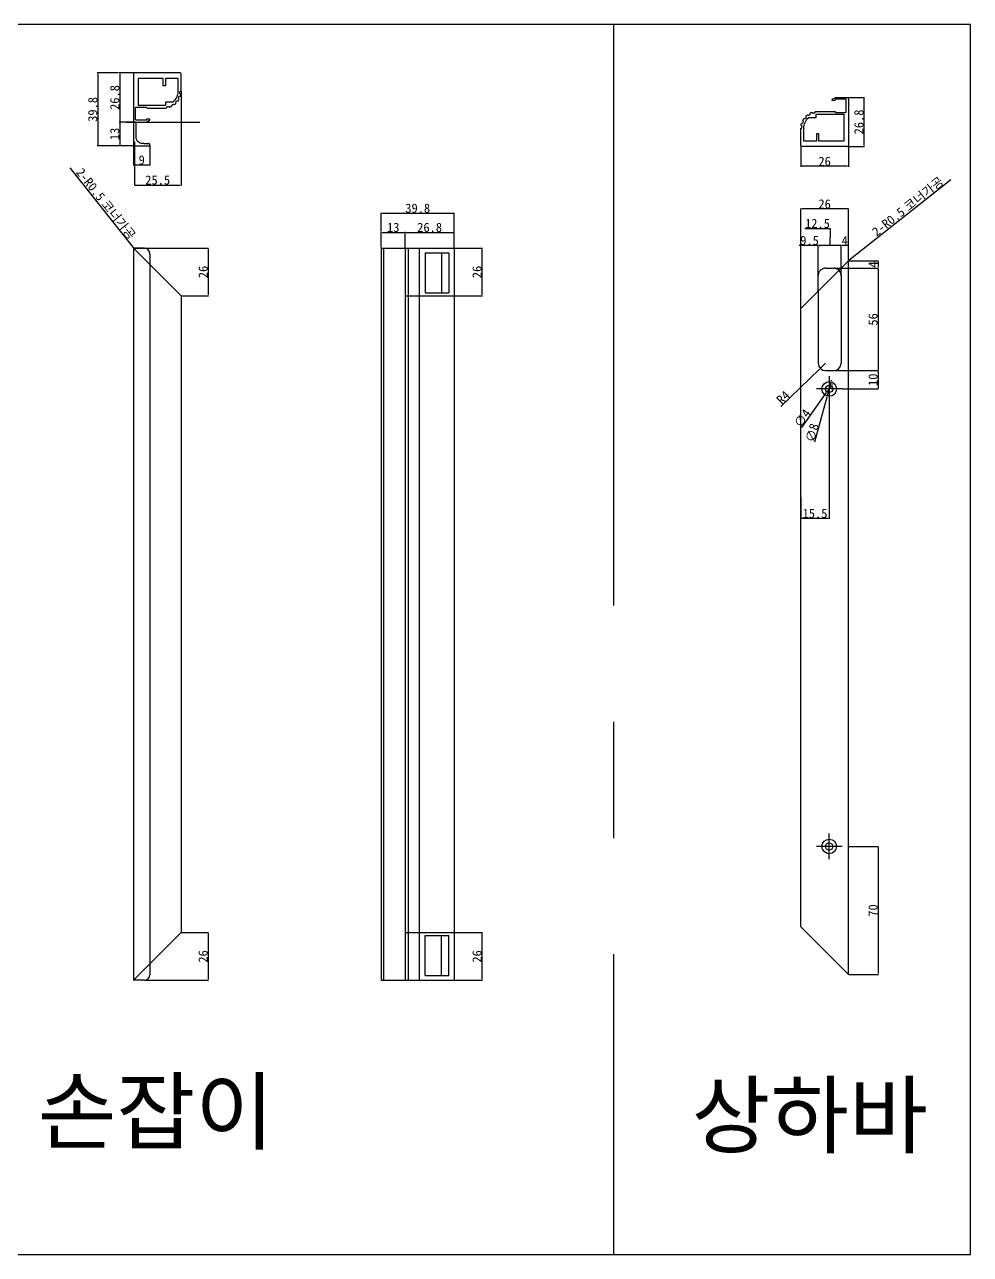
# Model space of a CAD drawing. Header units: millimetres. Extents: x -44117 to 256353, y -2095463 to 65325.
# Drawn here: x 80400 to 80917, y 9076 to 9748 of the extents above; entities that cross this region are included whole.
import ezdxf

# ---------------------------------------------------------------- set-up
doc = ezdxf.new("R2010")
doc.units = ezdxf.units.MM
doc.header["$LTSCALE"] = 10
doc.linetypes.add('CENTER', pattern=[50.8, 31.75, -6.35, 6.35, -6.35])
doc.linetypes.add('HIDDEN', pattern=[9.525, 6.35, -3.175])
doc.layers.add('cen', color=1, linetype='CENTER')
doc.layers.add('hid', color=8, linetype='HIDDEN')
doc.dimstyles.new('hi01 a4 - 1scale', dxfattribs={"dimtxt": 5, "dimasz": 0.5, "dimexe": 0.3, "dimexo": 0.3, "dimgap": 0.2, "dimtad": 1, "dimdec": 1, "dimdsep": 46, "dimtxsty": 'Standard', "dimcen": 1, "dimclrd": 251, "dimclre": 251, "dimclrt": 3, "dimadec": 1, "dimazin": 2, "dimtfac": 1, "dimtdec": 1, "dimtix": 1, "dimtmove": 1, "dimatfit": 3, "dimfxl": 0, "dimarcsym": 0})

# ---------------------------------------------------------------- blocks, each defined once
blk = doc.blocks.new('*D7255')
at = {"color": 251, "lineweight": -2}
for p, q in [((80459.51, 9721.07), (80451.5, 9721.07)), ((80451.8, 9720.57), (80451.8, 9694.77)), ((80460.51, 9694.27), (80451.5, 9694.27))]:
    blk.add_line(p, q, dxfattribs=at)
at = {"color": 251}
for points in [[(80451.88, 9720.57), (80451.72, 9720.57), (80451.8, 9721.07)], [(80451.72, 9694.77), (80451.88, 9694.77), (80451.8, 9694.27)]]:
    blk.add_solid(points, dxfattribs=at)
at = {"layer": 'Defpoints', "color": 0}
for p in [(80459.81, 9721.07), (80451.8, 9694.27), (80460.81, 9694.27)]:
    blk.add_point(p, dxfattribs=at)
at = {"color": 3, "insert": (80449.1, 9707.67), "char_height": 5, "attachment_point": 5, "rotation": 90}
blk.add_mtext('26.8', dxfattribs=at)
blk = doc.blocks.new('*D7256')
at = {"color": 251, "lineweight": -2}
for p, q in [((80460.51, 9694.27), (80451.5, 9694.27)), ((80451.8, 9693.77), (80451.8, 9681.77)), ((80460.27, 9681.27), (80451.5, 9681.27))]:
    blk.add_line(p, q, dxfattribs=at)
at = {"color": 251}
for points in [[(80451.88, 9693.77), (80451.72, 9693.77), (80451.8, 9694.27)], [(80451.72, 9681.77), (80451.88, 9681.77), (80451.8, 9681.27)]]:
    blk.add_solid(points, dxfattribs=at)
at = {"layer": 'Defpoints', "color": 0}
for p in [(80460.81, 9694.27), (80451.8, 9681.27), (80460.57, 9681.27)]:
    blk.add_point(p, dxfattribs=at)
at = {"color": 3, "insert": (80449.1, 9687.77), "char_height": 5, "attachment_point": 5, "rotation": 90}
blk.add_mtext('13', dxfattribs=at)
blk = doc.blocks.new('*D7257')
at = {"color": 251, "lineweight": -2}
for p, q in [((80459.31, 9681.47), (80459.31, 9670.5)), ((80468.31, 9681.47), (80468.31, 9670.5)), ((80459.81, 9670.8), (80467.81, 9670.8))]:
    blk.add_line(p, q, dxfattribs=at)
at = {"color": 251}
for points in [[(80459.81, 9670.89), (80459.81, 9670.72), (80459.31, 9670.8)], [(80467.81, 9670.72), (80467.81, 9670.89), (80468.31, 9670.8)]]:
    blk.add_solid(points, dxfattribs=at)
at = {"layer": 'Defpoints', "color": 0}
for p in [(80459.31, 9681.77), (80468.31, 9681.77), (80468.31, 9670.8)]:
    blk.add_point(p, dxfattribs=at)
at = {"color": 3, "insert": (80463.81, 9673.5), "char_height": 5, "attachment_point": 5}
blk.add_mtext('9', dxfattribs=at)
blk = doc.blocks.new('*D7258')
at = {"color": 251, "lineweight": -2}
for p, q in [((80485.31, 9711.07), (80485.31, 9659.55)), ((80459.81, 9683.51), (80459.81, 9659.55)), ((80460.31, 9659.85), (80484.81, 9659.85))]:
    blk.add_line(p, q, dxfattribs=at)
at = {"color": 251}
for points in [[(80460.31, 9659.93), (80460.31, 9659.77), (80459.81, 9659.85)], [(80484.81, 9659.77), (80484.81, 9659.93), (80485.31, 9659.85)]]:
    blk.add_solid(points, dxfattribs=at)
at = {"layer": 'Defpoints', "color": 0}
for p in [(80485.31, 9711.37), (80459.81, 9683.81), (80485.31, 9659.85)]:
    blk.add_point(p, dxfattribs=at)
at = {"color": 3, "insert": (80472.56, 9662.55), "char_height": 5, "attachment_point": 5}
blk.add_mtext('25.5', dxfattribs=at)
blk = doc.blocks.new('*D7259')
at = {"color": 251, "lineweight": -2}
for p, q in [((80424.62, 9669.23), (80459.19, 9625.62)), ((80459.81, 9624.84), (80459.5, 9625.23))]:
    blk.add_line(p, q, dxfattribs=at)
at = {"color": 251}
blk.add_solid([(80459.13, 9625.57), (80459.26, 9625.67), (80459.5, 9625.23)], dxfattribs=at)
at = {"layer": 'Defpoints', "color": 0}
for p in [(80459.5, 9625.23), (80459.81, 9624.84)]:
    blk.add_point(p, dxfattribs=at)
at = {"color": 3, "insert": (80444.09, 9649.48), "char_height": 5, "attachment_point": 5, "rotation": 308.40758}
blk.add_mtext('2-R0.5{\\f굴림|b0|i0|c129|p50; 코너가공}', dxfattribs=at)
blk = doc.blocks.new('*D7260')
at = {"color": 251, "lineweight": -2}
for p, q in [((80459.61, 9625.34), (80500.37, 9625.34)), ((80500.07, 9624.84), (80500.07, 9599.84)), ((80485.61, 9599.34), (80500.37, 9599.34))]:
    blk.add_line(p, q, dxfattribs=at)
at = {"color": 251}
for points in [[(80500.16, 9624.84), (80499.99, 9624.84), (80500.07, 9625.34)], [(80499.99, 9599.84), (80500.16, 9599.84), (80500.07, 9599.34)]]:
    blk.add_solid(points, dxfattribs=at)
at = {"layer": 'Defpoints', "color": 0}
for p in [(80459.31, 9625.34), (80485.31, 9599.34), (80500.07, 9599.34)]:
    blk.add_point(p, dxfattribs=at)
at = {"color": 3, "insert": (80497.37, 9612.34), "char_height": 5, "attachment_point": 5, "rotation": 90}
blk.add_mtext('26', dxfattribs=at)
blk = doc.blocks.new('*D7261')
at = {"color": 251, "lineweight": -2}
for p, q in [((80485.61, 9251.34), (80500.37, 9251.34)), ((80500.07, 9250.84), (80500.07, 9225.84)), ((80465.61, 9225.34), (80500.37, 9225.34))]:
    blk.add_line(p, q, dxfattribs=at)
at = {"color": 251}
for points in [[(80500.16, 9250.84), (80499.99, 9250.84), (80500.07, 9251.34)], [(80499.99, 9225.84), (80500.16, 9225.84), (80500.07, 9225.34)]]:
    blk.add_solid(points, dxfattribs=at)
at = {"layer": 'Defpoints', "color": 0}
for p in [(80485.31, 9251.34), (80465.31, 9225.34), (80500.07, 9225.34)]:
    blk.add_point(p, dxfattribs=at)
at = {"color": 3, "insert": (80497.37, 9238.34), "char_height": 5, "attachment_point": 5, "rotation": 90}
blk.add_mtext('26', dxfattribs=at)
blk = doc.blocks.new('*D7262')
at = {"color": 251, "lineweight": -2}
for p, q in [((80634.82, 9625.34), (80650.02, 9625.34)), ((80649.72, 9624.84), (80649.72, 9599.84)), ((80634.82, 9599.34), (80650.02, 9599.34))]:
    blk.add_line(p, q, dxfattribs=at)
at = {"color": 251}
for points in [[(80649.8, 9624.84), (80649.64, 9624.84), (80649.72, 9625.34)], [(80649.64, 9599.84), (80649.8, 9599.84), (80649.72, 9599.34)]]:
    blk.add_solid(points, dxfattribs=at)
at = {"layer": 'Defpoints', "color": 0}
for p in [(80634.52, 9625.34), (80634.52, 9599.34), (80649.72, 9599.34)]:
    blk.add_point(p, dxfattribs=at)
at = {"color": 3, "insert": (80647.02, 9612.34), "char_height": 5, "attachment_point": 5, "rotation": 90}
blk.add_mtext('26', dxfattribs=at)
blk = doc.blocks.new('*D7263')
at = {"color": 251, "lineweight": -2}
for p, q in [((80634.82, 9251.34), (80650.02, 9251.34)), ((80649.72, 9250.84), (80649.72, 9225.84)), ((80634.82, 9225.34), (80650.02, 9225.34))]:
    blk.add_line(p, q, dxfattribs=at)
at = {"color": 251}
for points in [[(80649.8, 9250.84), (80649.64, 9250.84), (80649.72, 9251.34)], [(80649.64, 9225.84), (80649.8, 9225.84), (80649.72, 9225.34)]]:
    blk.add_solid(points, dxfattribs=at)
at = {"layer": 'Defpoints', "color": 0}
for p in [(80634.52, 9251.34), (80634.52, 9225.34), (80649.72, 9225.34)]:
    blk.add_point(p, dxfattribs=at)
at = {"color": 3, "insert": (80647.02, 9238.34), "char_height": 5, "attachment_point": 5, "rotation": 90}
blk.add_mtext('26', dxfattribs=at)
blk = doc.blocks.new('*D7264')
at = {"color": 251, "lineweight": -2}
for p, q in [((80594.72, 9625.64), (80594.72, 9634.27)), ((80595.22, 9633.97), (80607.23, 9633.97)), ((80607.73, 9625.64), (80607.73, 9634.27))]:
    blk.add_line(p, q, dxfattribs=at)
at = {"color": 251}
for points in [[(80595.22, 9634.05), (80595.22, 9633.88), (80594.72, 9633.97)], [(80607.23, 9633.88), (80607.23, 9634.05), (80607.73, 9633.97)]]:
    blk.add_solid(points, dxfattribs=at)
at = {"layer": 'Defpoints', "color": 0}
for p in [(80607.73, 9633.97), (80594.72, 9625.34), (80607.73, 9625.34)]:
    blk.add_point(p, dxfattribs=at)
at = {"color": 3, "insert": (80601.22, 9636.67), "char_height": 5, "attachment_point": 5}
blk.add_mtext('13', dxfattribs=at)
blk = doc.blocks.new('*D7265')
at = {"color": 251, "lineweight": -2}
for p, q in [((80607.73, 9625.64), (80607.73, 9634.27)), ((80608.23, 9633.97), (80634.02, 9633.97)), ((80634.52, 9625.64), (80634.52, 9634.27))]:
    blk.add_line(p, q, dxfattribs=at)
at = {"color": 251}
for points in [[(80608.23, 9634.05), (80608.23, 9633.88), (80607.73, 9633.97)], [(80634.02, 9633.88), (80634.02, 9634.05), (80634.52, 9633.97)]]:
    blk.add_solid(points, dxfattribs=at)
at = {"layer": 'Defpoints', "color": 0}
for p in [(80634.52, 9633.97), (80607.73, 9625.34), (80634.52, 9625.34)]:
    blk.add_point(p, dxfattribs=at)
at = {"color": 3, "insert": (80621.12, 9636.67), "char_height": 5, "attachment_point": 5}
blk.add_mtext('26.8', dxfattribs=at)
blk = doc.blocks.new('*D7266')
at = {"color": 251, "lineweight": -2}
for p, q in [((80594.72, 9634.57), (80594.72, 9644.74)), ((80595.22, 9644.44), (80634.02, 9644.44)), ((80634.52, 9625.64), (80634.52, 9644.74))]:
    blk.add_line(p, q, dxfattribs=at)
at = {"color": 251}
for points in [[(80595.22, 9644.52), (80595.22, 9644.36), (80594.72, 9644.44)], [(80634.02, 9644.36), (80634.02, 9644.52), (80634.52, 9644.44)]]:
    blk.add_solid(points, dxfattribs=at)
at = {"layer": 'Defpoints', "color": 0}
for p in [(80634.52, 9644.44), (80594.72, 9634.27), (80634.52, 9625.34)]:
    blk.add_point(p, dxfattribs=at)
at = {"color": 3, "insert": (80614.62, 9647.14), "char_height": 5, "attachment_point": 5}
blk.add_mtext('39.8', dxfattribs=at)
blk = doc.blocks.new('*D7267')
at = {"color": 251, "lineweight": -2}
for p, q in [((80451.2, 9721.07), (80439.49, 9721.07)), ((80439.79, 9720.57), (80439.79, 9681.77)), ((80459.01, 9681.27), (80439.49, 9681.27))]:
    blk.add_line(p, q, dxfattribs=at)
at = {"color": 251}
for points in [[(80439.88, 9720.57), (80439.71, 9720.57), (80439.79, 9721.07)], [(80439.71, 9681.77), (80439.88, 9681.77), (80439.79, 9681.27)]]:
    blk.add_solid(points, dxfattribs=at)
at = {"layer": 'Defpoints', "color": 0}
for p in [(80451.5, 9721.07), (80439.79, 9681.27), (80459.31, 9681.27)]:
    blk.add_point(p, dxfattribs=at)
at = {"color": 3, "insert": (80437.09, 9701.17), "char_height": 5, "attachment_point": 5, "rotation": 90}
blk.add_mtext('39.8', dxfattribs=at)
blk = doc.blocks.new('*D7270')
at = {"color": 251, "lineweight": -2}
for p, q in [((80850.23, 9618.43), (80866.4, 9618.43)), ((80866.1, 9617.93), (80866.1, 9614.93)), ((80842.23, 9614.43), (80866.4, 9614.43))]:
    blk.add_line(p, q, dxfattribs=at)
at = {"color": 251}
for points in [[(80866.18, 9617.93), (80866.01, 9617.93), (80866.1, 9618.43)], [(80866.01, 9614.93), (80866.18, 9614.93), (80866.1, 9614.43)]]:
    blk.add_solid(points, dxfattribs=at)
at = {"layer": 'Defpoints', "color": 0}
for p in [(80849.93, 9618.43), (80841.93, 9614.43), (80866.1, 9614.43)]:
    blk.add_point(p, dxfattribs=at)
at = {"color": 3, "insert": (80863.4, 9616.43), "char_height": 5, "attachment_point": 5, "rotation": 90}
blk.add_mtext('4', dxfattribs=at)
blk = doc.blocks.new('*D7271')
at = {"color": 251, "lineweight": -2}
for p, q in [((80850.23, 9614.43), (80866.4, 9614.43)), ((80866.1, 9613.93), (80866.1, 9558.93)), ((80842.23, 9558.43), (80866.4, 9558.43))]:
    blk.add_line(p, q, dxfattribs=at)
at = {"color": 251}
for points in [[(80866.18, 9613.93), (80866.01, 9613.93), (80866.1, 9614.43)], [(80866.01, 9558.93), (80866.18, 9558.93), (80866.1, 9558.43)]]:
    blk.add_solid(points, dxfattribs=at)
at = {"layer": 'Defpoints', "color": 0}
for p in [(80849.93, 9614.43), (80841.93, 9558.43), (80866.1, 9558.43)]:
    blk.add_point(p, dxfattribs=at)
at = {"color": 3, "insert": (80863.4, 9586.43), "char_height": 5, "attachment_point": 5, "rotation": 90}
blk.add_mtext('56', dxfattribs=at)
blk = doc.blocks.new('*D7272')
at = {"color": 251, "lineweight": -2}
for p, q in [((80850.23, 9558.43), (80866.4, 9558.43)), ((80866.1, 9557.93), (80866.1, 9548.93)), ((80846.73, 9548.43), (80866.4, 9548.43))]:
    blk.add_line(p, q, dxfattribs=at)
at = {"color": 251}
for points in [[(80866.18, 9557.93), (80866.01, 9557.93), (80866.1, 9558.43)], [(80866.01, 9548.93), (80866.18, 9548.93), (80866.1, 9548.43)]]:
    blk.add_solid(points, dxfattribs=at)
at = {"layer": 'Defpoints', "color": 0}
for p in [(80849.93, 9558.43), (80846.43, 9548.43), (80866.1, 9548.43)]:
    blk.add_point(p, dxfattribs=at)
at = {"color": 3, "insert": (80863.4, 9553.43), "char_height": 5, "attachment_point": 5, "rotation": 90}
blk.add_mtext('10', dxfattribs=at)
blk = doc.blocks.new('*D7273')
at = {"color": 251, "lineweight": -2}
for p, q in [((80850.23, 9298.43), (80866.4, 9298.43)), ((80866.1, 9297.93), (80866.1, 9228.93)), ((80850.23, 9228.43), (80866.4, 9228.43))]:
    blk.add_line(p, q, dxfattribs=at)
at = {"color": 251}
for points in [[(80866.18, 9297.93), (80866.01, 9297.93), (80866.1, 9298.43)], [(80866.01, 9228.93), (80866.18, 9228.93), (80866.1, 9228.43)]]:
    blk.add_solid(points, dxfattribs=at)
at = {"layer": 'Defpoints', "color": 0}
for p in [(80849.93, 9298.43), (80849.93, 9228.43), (80866.1, 9228.43)]:
    blk.add_point(p, dxfattribs=at)
at = {"color": 3, "insert": (80863.4, 9263.43), "char_height": 5, "attachment_point": 5, "rotation": 90}
blk.add_mtext('70', dxfattribs=at)
blk = doc.blocks.new('*D7274')
at = {"color": 251, "lineweight": -2}
for p, q in [((80849.23, 9707.7), (80858.65, 9707.7)), ((80858.35, 9707.2), (80858.35, 9681.41)), ((80849.23, 9680.91), (80858.65, 9680.91))]:
    blk.add_line(p, q, dxfattribs=at)
at = {"color": 251}
for points in [[(80858.43, 9707.2), (80858.26, 9707.2), (80858.35, 9707.7)], [(80858.26, 9681.41), (80858.43, 9681.41), (80858.35, 9680.91)]]:
    blk.add_solid(points, dxfattribs=at)
at = {"layer": 'Defpoints', "color": 0}
for p in [(80848.93, 9707.7), (80848.93, 9680.91), (80858.35, 9680.91)]:
    blk.add_point(p, dxfattribs=at)
at = {"color": 3, "insert": (80855.65, 9694.3), "char_height": 5, "attachment_point": 5, "rotation": 90}
blk.add_mtext('26.8', dxfattribs=at)
blk = doc.blocks.new('*D7275')
at = {"color": 251, "lineweight": -2}
for p, q in [((80823.93, 9681.11), (80823.93, 9669.78)), ((80849.93, 9681.11), (80849.93, 9669.78)), ((80849.43, 9670.08), (80824.43, 9670.08))]:
    blk.add_line(p, q, dxfattribs=at)
at = {"color": 251}
for points in [[(80824.43, 9670.16), (80824.43, 9670), (80823.93, 9670.08)], [(80849.43, 9670), (80849.43, 9670.16), (80849.93, 9670.08)]]:
    blk.add_solid(points, dxfattribs=at)
at = {"layer": 'Defpoints', "color": 0}
for p in [(80823.93, 9681.41), (80849.93, 9681.41), (80823.93, 9670.08)]:
    blk.add_point(p, dxfattribs=at)
at = {"color": 3, "insert": (80836.93, 9672.78), "char_height": 5, "attachment_point": 5}
blk.add_mtext('26', dxfattribs=at)
blk = doc.blocks.new('*D7276')
at = {"color": 251, "lineweight": -2}
for p, q in [((80845.93, 9610.73), (80845.93, 9627.11)), ((80849.43, 9626.81), (80846.43, 9626.81)), ((80849.93, 9618.73), (80849.93, 9627.11))]:
    blk.add_line(p, q, dxfattribs=at)
at = {"color": 251}
for points in [[(80846.43, 9626.89), (80846.43, 9626.72), (80845.93, 9626.81)], [(80849.43, 9626.72), (80849.43, 9626.89), (80849.93, 9626.81)]]:
    blk.add_solid(points, dxfattribs=at)
at = {"layer": 'Defpoints', "color": 0}
for p in [(80845.93, 9626.81), (80849.93, 9618.43), (80845.93, 9610.43)]:
    blk.add_point(p, dxfattribs=at)
at = {"color": 3, "insert": (80847.93, 9629.51), "char_height": 5, "attachment_point": 5}
blk.add_mtext('4', dxfattribs=at)
blk = doc.blocks.new('*D7277')
at = {"color": 251, "lineweight": -2}
for p, q in [((80826.14, 9636.13), (80839.88, 9636.13)), ((80839.88, 9636.13), (80839.68, 9626.81)), ((80833.43, 9602.23), (80833.43, 9627.11)), ((80845.43, 9626.81), (80833.93, 9626.81)), ((80845.93, 9610.73), (80845.93, 9627.11))]:
    blk.add_line(p, q, dxfattribs=at)
at = {"color": 251}
for points in [[(80833.93, 9626.89), (80833.93, 9626.72), (80833.43, 9626.81)], [(80845.43, 9626.72), (80845.43, 9626.89), (80845.93, 9626.81)]]:
    blk.add_solid(points, dxfattribs=at)
at = {"layer": 'Defpoints', "color": 0}
for p in [(80833.43, 9626.81), (80845.93, 9610.43), (80833.43, 9601.93)]:
    blk.add_point(p, dxfattribs=at)
at = {"color": 3, "insert": (80833.01, 9638.83), "char_height": 5, "attachment_point": 5}
blk.add_mtext('12.5', dxfattribs=at)
blk = doc.blocks.new('*D7278')
at = {"color": 251, "lineweight": -2}
for p, q in [((80823.43, 9626.81), (80822.93, 9626.81)), ((80823.93, 9592.73), (80823.93, 9627.11)), ((80833.43, 9626.81), (80823.93, 9626.81)), ((80833.43, 9602.23), (80833.43, 9627.11)), ((80833.93, 9626.81), (80834.43, 9626.81))]:
    blk.add_line(p, q, dxfattribs=at)
at = {"color": 251}
for points in [[(80823.43, 9626.72), (80823.43, 9626.89), (80823.93, 9626.81)], [(80833.93, 9626.89), (80833.93, 9626.72), (80833.43, 9626.81)]]:
    blk.add_solid(points, dxfattribs=at)
at = {"layer": 'Defpoints', "color": 0}
for p in [(80823.93, 9626.81), (80833.43, 9601.93), (80823.93, 9592.43)]:
    blk.add_point(p, dxfattribs=at)
at = {"color": 3, "insert": (80828.68, 9629.51), "char_height": 5, "attachment_point": 5}
blk.add_mtext('9.5', dxfattribs=at)
blk = doc.blocks.new('*D7279')
at = {"color": 251, "lineweight": -2}
for p, q in [((80823.93, 9592.73), (80823.93, 9647.09)), ((80849.43, 9646.79), (80824.43, 9646.79)), ((80849.93, 9618.73), (80849.93, 9647.09))]:
    blk.add_line(p, q, dxfattribs=at)
at = {"color": 251}
for points in [[(80824.43, 9646.88), (80824.43, 9646.71), (80823.93, 9646.79)], [(80849.43, 9646.71), (80849.43, 9646.88), (80849.93, 9646.79)]]:
    blk.add_solid(points, dxfattribs=at)
at = {"layer": 'Defpoints', "color": 0}
for p in [(80823.93, 9646.79), (80849.93, 9618.43), (80823.93, 9592.43)]:
    blk.add_point(p, dxfattribs=at)
at = {"color": 3, "insert": (80836.93, 9649.49), "char_height": 5, "attachment_point": 5}
blk.add_mtext('26', dxfattribs=at)
blk = doc.blocks.new('*D7280')
at = {"color": 251, "lineweight": -2}
for p, q in [((80812.98, 9538.84), (80834.19, 9559.3)), ((80837.43, 9562.43), (80834.55, 9559.65))]:
    blk.add_line(p, q, dxfattribs=at)
at = {"color": 251}
blk.add_solid([(80834.25, 9559.24), (80834.13, 9559.36), (80834.55, 9559.65)], dxfattribs=at)
at = {"layer": 'Defpoints', "color": 0}
for p in [(80834.55, 9559.65), (80837.43, 9562.43)]:
    blk.add_point(p, dxfattribs=at)
at = {"color": 3, "insert": (80814.25, 9543.81), "char_height": 5, "attachment_point": 5, "rotation": 43.98448}
blk.add_mtext('R4', dxfattribs=at)
blk = doc.blocks.new('*D7281')
at = {"color": 251, "lineweight": -2}
for p, q in [((80840.48, 9552.28), (80838.37, 9544.57)), ((80840.61, 9552.77), (80840.74, 9553.25)), ((80831.54, 9519.56), (80838.24, 9544.08))]:
    blk.add_line(p, q, dxfattribs=at)
at = {"color": 251}
for points in [[(80840.53, 9552.79), (80840.69, 9552.74), (80840.48, 9552.28)], [(80838.32, 9544.06), (80838.16, 9544.11), (80838.37, 9544.57)]]:
    blk.add_solid(points, dxfattribs=at)
at = {"layer": 'Defpoints', "color": 0}
for p in [(80840.48, 9552.28), (80838.37, 9544.57)]:
    blk.add_point(p, dxfattribs=at)
at = {"color": 3, "insert": (80830.09, 9524.48), "char_height": 5, "attachment_point": 5, "rotation": 74.72026}
blk.add_mtext('∅8', dxfattribs=at)
blk = doc.blocks.new('*D7282')
at = {"color": 251, "lineweight": -2}
for p, q in [((80840.59, 9550.05), (80838.26, 9546.8)), ((80840.88, 9550.46), (80841.17, 9550.87)), ((80824.39, 9527.32), (80837.97, 9546.39))]:
    blk.add_line(p, q, dxfattribs=at)
at = {"color": 251}
for points in [[(80840.81, 9550.51), (80840.94, 9550.41), (80840.59, 9550.05)], [(80838.04, 9546.34), (80837.91, 9546.44), (80838.26, 9546.8)]]:
    blk.add_solid(points, dxfattribs=at)
at = {"layer": 'Defpoints', "color": 0}
for p in [(80840.59, 9550.05), (80838.26, 9546.8)]:
    blk.add_point(p, dxfattribs=at)
at = {"color": 3, "insert": (80824.72, 9532.44), "char_height": 5, "attachment_point": 5, "rotation": 54.5302}
blk.add_mtext('∅4', dxfattribs=at)
blk = doc.blocks.new('*D7283')
at = {"color": 251, "lineweight": -2}
for p, q in [((80839.43, 9541.13), (80839.43, 9477.36)), ((80823.93, 9489.3), (80823.93, 9477.36)), ((80838.93, 9477.66), (80824.43, 9477.66))]:
    blk.add_line(p, q, dxfattribs=at)
at = {"color": 251}
for points in [[(80824.43, 9477.75), (80824.43, 9477.58), (80823.93, 9477.66)], [(80838.93, 9477.58), (80838.93, 9477.75), (80839.43, 9477.66)]]:
    blk.add_solid(points, dxfattribs=at)
at = {"layer": 'Defpoints', "color": 0}
for p in [(80839.43, 9541.43), (80823.93, 9489.6), (80823.93, 9477.66)]:
    blk.add_point(p, dxfattribs=at)
at = {"color": 3, "insert": (80831.68, 9480.36), "char_height": 5, "attachment_point": 5}
blk.add_mtext('15.5', dxfattribs=at)
blk = doc.blocks.new('*D7284')
at = {"color": 251, "lineweight": -2}
for p, q in [((80905.96, 9662.74), (80850.21, 9618.55)), ((80849.43, 9617.93), (80849.82, 9618.24))]:
    blk.add_line(p, q, dxfattribs=at)
blk.add_arc((80849.43, 9617.93), 0.5, 3.49237, 55.08479, dxfattribs=at)
at = {"color": 251}
blk.add_solid([(80850.16, 9618.61), (80850.26, 9618.48), (80849.82, 9618.24)], dxfattribs=at)
at = {"layer": 'Defpoints', "color": 0}
for p in [(80849.43, 9617.93), (80849.82, 9618.24)]:
    blk.add_point(p, dxfattribs=at)
at = {"color": 3, "insert": (80882.49, 9647.96), "char_height": 5, "attachment_point": 5, "rotation": 38.40758}
blk.add_mtext('2-R0.5{\\f굴림|b0|i0|c129|p50; 코너가공}', dxfattribs=at)

msp = doc.modelspace()

# ---------------------------------------------------------------- linework, layer by layer
at = {"linetype": 'CENTER'}
msp.add_line((80721.58713, 9747.51093), (80721.58713, 9075.51093), dxfattribs=at)
for p, q in [((80459.31247, 9625.33646), (80459.31247, 9225.33646)), ((80465.31247, 9625.33646), (80459.31247, 9625.33646)), ((80594.7235, 9625.33646), (80594.7235, 9225.33646)), ((80594.7235, 9625.33646), (80634.5235, 9625.33646)), ((80595.92378, 9625.33646), (80595.92378, 9225.33646)), ((80607.72512, 9625.33646), (80607.72512, 9225.33646)), ((80609.32512, 9625.33646), (80609.32512, 9225.33646)), ((80615.32513, 9625.33646), (80615.32513, 9225.33646)), ((80634.5235, 9625.33646), (80634.5235, 9225.33646)), ((80468.31247, 9622.33646), (80468.31247, 9228.33646)), ((80468.31247, 9616.33646), (80485.31247, 9599.33646)), ((80849.92552, 9618.42562), (80823.92805, 9592.42815)), ((80849.92552, 9228.42562), (80849.92552, 9618.42562)), ((80845.92552, 9610.42562), (80845.92552, 9562.42562)), ((80485.31247, 9599.33646), (80485.31247, 9251.33646)), ((80833.42552, 9601.92562), (80833.42552, 9562.42562)), ((80823.92805, 9254.42308), (80823.92805, 9592.42815)), ((80837.42552, 9558.42562), (80841.92552, 9558.42562)), ((80849.92552, 9228.42562), (80823.92805, 9254.42308)), ((80468.31247, 9234.33646), (80485.31247, 9251.33646)), ((80465.31247, 9225.33646), (80459.31247, 9225.33646)), ((80594.7235, 9225.33646), (80634.5235, 9225.33646))]:
    msp.add_line(p, q)
at = {"color": 8}
for p, q in [((80618.72513, 9622.83646), (80618.72513, 9600.93646)), ((80618.72513, 9622.83646), (80631.52513, 9622.83646)), ((80627.52513, 9622.83646), (80627.52513, 9600.93646)), ((80631.52513, 9622.83646), (80631.52513, 9600.93646)), ((80618.72513, 9600.93646), (80631.52513, 9600.93646)), ((80618.72513, 9227.83646), (80618.72513, 9249.73646)), ((80618.72513, 9249.73646), (80631.52513, 9249.73646)), ((80627.52513, 9227.83646), (80627.52513, 9249.73646)), ((80631.52513, 9227.83646), (80631.52513, 9249.73646)), ((80618.72513, 9227.83646), (80631.52513, 9227.83646))]:
    msp.add_line(p, q, dxfattribs=at)
msp.add_lwpolyline([(80916.56563, 9075.51093), (80916.56563, 9747.51093), (79966.16563, 9747.51093), (79966.16563, 9075.51093)], close=True)
at = {"color": 7}
for points in [[(80466.09945, 9682.41286, 0.230186354), (80465.5748, 9682.41286, -0.246632104), (80465.10985, 9682.40739, 0.118515719), (80464.83712, 9682.47296), (80464.33016, 9682.47296, -0.417389378), (80460.81247, 9685.95276), (80460.81247, 9694.27458), (80466.26307, 9694.27458), (80468.10411, 9695.28892, 0.855700792), (80468.01247, 9695.87458), (80466.81247, 9695.87458, 0.414213562), (80466.51247, 9695.57458), (80466.51247, 9695.47458, -0.414213562), (80466.31247, 9695.27458), (80460.81247, 9695.27458, -0.414213562), (80460.51247, 9695.57458), (80460.51247, 9702.17458, -0.414213562), (80460.81247, 9702.47458), (80466.31247, 9702.47458, -0.414213562), (80466.51247, 9702.27458), (80466.51247, 9702.17458, 0.414213562), (80466.81247, 9701.87458), (80476.10994, 9701.87458, 0.030851128), (80477.24203, 9701.9445, 0.424123069), (80477.50142, 9702.28915, -0.404373009), (80477.74083, 9702.63064, 0.022416536), (80478.49028, 9702.81057, -0.404373009), (80478.85863, 9702.61499, 0.424123069), (80479.24622, 9702.42567, 0.022416536), (80480.00797, 9702.74119, 0.424123069), (80480.14816, 9703.14913, -0.404373009), (80480.27033, 9703.54789, 0.022416536), (80480.9275, 9703.9506, -0.404373009), (80481.33826, 9703.87843, 0.424123069), (80481.76538, 9703.81814, 0.022416536), (80482.39234, 9704.35362, 0.424123069), (80482.39961, 9704.78491, -0.404373009), (80482.39258, 9705.2019, 0.022416536), (80482.89314, 9705.78798, -0.404373009), (80483.3061, 9705.84627, 0.424123069), (80483.73095, 9705.92092, 0.022416536), (80484.16175, 9706.62393, 0.424123069), (80484.03539, 9707.03637, -0.404373009), (80483.89985, 9707.43078, 0.022416536), (80484.1948, 9708.14285, -0.404373009), (80484.56953, 9708.3259, 0.424123069), (80484.95052, 9708.52818, 0.022416536), (80485.143, 9709.32991, 0.424123069), (80484.89537, 9709.68311, -0.404373009), (80484.64458, 9710.01633, 0.022416536), (80484.70505, 9710.7847, -0.404373009), (80485.00488, 9711.07458), (80485.00994, 9711.07458, 0.414213562), (80485.30994, 9711.37458), (80485.30994, 9720.57296, 0.414213562), (80484.80994, 9721.07296), (80459.81247, 9721.07296, 0.414213562), (80459.31247, 9720.57296), (80459.31247, 9681.77296, 0.414213562), (80459.81247, 9681.27296), (80467.81247, 9681.27296, 0.414213562), (80468.31247, 9681.77296), (80468.31247, 9681.97296, 0.414213562), (80467.81247, 9682.47296, 0.124477923), (80467.5748, 9682.41286, -0.246632104), (80467.10985, 9682.40739, 0.240408206), (80466.56439, 9682.40739, -0.246632104), (80466.09945, 9682.41286)], [(80477.01247, 9703.47458), (80477.01247, 9705.27458), (80481.02115, 9705.27458, 0.220520239), (80483.70994, 9711.07458), (80483.70994, 9718.07458), (80476.81247, 9718.07458), (80476.81247, 9714.27458, -0.414213562), (80476.61247, 9714.07458), (80475.71247, 9714.07458, -0.414213562), (80475.51247, 9714.27458), (80475.51247, 9718.07458), (80461.81247, 9718.07458), (80461.81247, 9703.47458), (80477.01247, 9703.47458)], [(80477.01247, 9703.47458), (80477.01247, 9705.27458), (80481.02115, 9705.27458, 0.220520239), (80483.70994, 9711.07458), (80483.70994, 9718.07458), (80476.81247, 9718.07458), (80476.81247, 9714.27458, -0.414213562), (80476.61247, 9714.07458), (80475.71247, 9714.07458, -0.414213562), (80475.51247, 9714.27458), (80475.51247, 9718.07458), (80461.81247, 9718.07458), (80461.81247, 9703.47458), (80477.01247, 9703.47458)]]:
    msp.add_lwpolyline(points, format="xyb", close=True, dxfattribs=at)
for points in [[(80849.42552, 9680.90514), (80824.42805, 9680.90514, -0.414213562), (80823.92805, 9681.40514), (80823.92805, 9690.60352, -0.414213562), (80824.22805, 9690.90352), (80824.23311, 9690.90352, 0.404373009), (80824.53294, 9691.1934, -0.022416536), (80824.59341, 9691.96177, 0.404373009), (80824.34262, 9692.29499, -0.424123069), (80824.095, 9692.64819, -0.022416536), (80824.28748, 9693.44992, -0.424123069), (80824.66846, 9693.6522, 0.404373009), (80825.0432, 9693.83525, -0.022416536), (80825.33815, 9694.54732, 0.404373009), (80825.2026, 9694.94173, -0.424123069), (80825.07624, 9695.35417, -0.022416536), (80825.50705, 9696.05718, -0.424123069), (80825.9319, 9696.13183, 0.404373009), (80826.34485, 9696.19012, -0.022416536), (80826.84541, 9696.7762, 0.404373009), (80826.83838, 9697.19319, -0.424123069), (80826.84565, 9697.62448, -0.022416536), (80827.47262, 9698.15996, -0.424123069), (80827.89974, 9698.09967, 0.404373009), (80828.3105, 9698.0275, -0.022416536), (80828.96766, 9698.43021, 0.404373009), (80829.08984, 9698.82897, -0.424123069), (80829.23003, 9699.23691, -0.022416536), (80829.99178, 9699.55243, -0.424123069), (80830.37937, 9699.36311, 0.404373009), (80830.74772, 9699.16753, -0.022416536), (80831.49716, 9699.34746, 0.404373009), (80831.73658, 9699.68895, -0.424123069), (80831.99597, 9700.0336, -0.030851128), (80833.12805, 9700.10352), (80842.42552, 9700.10352, -0.414213562), (80842.72552, 9699.80352), (80842.72552, 9699.70352, 0.414213562), (80842.92552, 9699.50352), (80848.42552, 9699.50352, 0.414213562), (80848.72552, 9699.80352), (80848.72552, 9706.40352, 0.414213562), (80848.42552, 9706.70352), (80842.92552, 9706.70352, 0.414213562), (80842.72552, 9706.50352), (80842.72552, 9706.40352, -0.414213562), (80842.42552, 9706.10352), (80841.22552, 9706.10352, -0.855700792), (80841.13389, 9706.68918), (80842.97493, 9707.70352), (80848.92552, 9707.70352, -0.414213562), (80849.92552, 9706.70352), (80849.92552, 9681.40514, -0.414213562), (80849.42552, 9680.90514)], [(80832.22552, 9696.70352), (80832.22552, 9698.50352), (80847.42552, 9698.50352), (80847.42552, 9683.90352), (80833.72552, 9683.90352), (80833.72552, 9687.70352, 0.414213562), (80833.52552, 9687.90352), (80832.62552, 9687.90352, 0.414213562), (80832.42552, 9687.70352), (80832.42552, 9683.90352), (80825.52805, 9683.90352), (80825.52805, 9690.90352, -0.220520239), (80828.21684, 9696.70352), (80832.22552, 9696.70352)]]:
    msp.add_lwpolyline(points, format="xyb", close=True)
for centre, radius in [((80839.42552, 9548.42562), 4), ((80839.42552, 9548.42562), 2), ((80839.42552, 9298.42562), 4), ((80839.42552, 9298.42562), 2)]:
    msp.add_circle(centre, radius)
for centre, radius, start, end in [((80459.81247, 9624.83646), 0.5, 90, 180), ((80465.31247, 9622.33646), 3, 0, 90), ((80841.92552, 9610.42562), 4, 0, 45), ((80837.42552, 9562.42562), 4, 180, 270), ((80841.92552, 9562.42562), 4, 270, 0), ((80465.31247, 9228.33646), 3, 270, 0)]:
    msp.add_arc(centre, radius, start, end)
at = {"layer": 'cen'}
for p, q in [((80455.55646, 9694.27458), (80495.61477, 9694.27458)), ((80607.72512, 9599.33646), (80634.5235, 9599.33646)), ((80839.42552, 9555.42562), (80839.42552, 9541.42562)), ((80846.42552, 9548.42562), (80832.42552, 9548.42562)), ((80839.42552, 9291.42562), (80839.42552, 9305.42562)), ((80846.42552, 9298.42562), (80832.42552, 9298.42562)), ((80607.72512, 9251.33646), (80634.5235, 9251.33646))]:
    msp.add_line(p, q, dxfattribs=at)
at = {"layer": 'hid'}
for p, q in [((80459.31247, 9625.33646), (80468.31247, 9616.33646)), ((80833.42552, 9601.92562), (80833.42552, 9610.42562)), ((80837.42552, 9614.42562), (80841.92552, 9614.42562)), ((80459.31247, 9225.33646), (80468.31247, 9234.33646))]:
    msp.add_line(p, q, dxfattribs=at)
for centre, start, end in [((80837.42552, 9610.42562), 90, 180), ((80841.92552, 9610.42562), 45, 90)]:
    msp.add_arc(centre, 4, start, end, dxfattribs=at)

# ---------------------------------------------------------------- texts
at = {"char_height": 34.3, "attachment_point": 1}
for s, heights, insert in [('{\\fGulim|b0|i0|c129|p50;손잡이}', [-38.18216], (80407.00738, 9170.80863)), ('{\\fGulim|b0|i0|c129|p50;상하바}', [-38.2735], (80764.21198, 9168.7624))]:
    msp.add_mtext_dynamic_manual_height_columns(s, width=3307.3198183, gutter_width=12.5, heights=heights, dxfattribs=dict(at, insert=insert))

# ---------------------------------------------------------------- dimensions: what is measured, and where the dimension line sits
for base, p1, p2, angle, picture, middle in [((80439.79407, 9681.27296), (80451.49966, 9721.07296), (80459.31247, 9681.27296), 90, '*D7267', (80437.09407, 9701.17296)), ((80451.79966, 9694.27458), (80459.81247, 9721.07296), (80460.81247, 9694.27458), 90, '*D7255', (80449.09966, 9707.67377)), ((80858.34809, 9680.90514), (80848.92552, 9707.70352), (80848.92552, 9680.90514), 270, '*D7274', (80855.64809, 9694.30433)), ((80451.79966, 9681.27296), (80460.81247, 9694.27458), (80460.57237, 9681.27296), 90, '*D7256', (80449.09966, 9687.77377)), ((80500.07496, 9599.33646), (80459.31247, 9625.33646), (80485.31247, 9599.33646), 90, '*D7260', (80497.37496, 9612.33646)), ((80649.72116, 9599.33646), (80634.5235, 9625.33646), (80634.5235, 9599.33646), 90, '*D7262', (80647.02116, 9612.33646)), ((80866.09627, 9614.42562), (80849.92552, 9618.42562), (80841.92552, 9614.42562), 90, '*D7270', (80863.39627, 9616.42562)), ((80866.09627, 9558.42562), (80849.92552, 9614.42562), (80841.92552, 9558.42562), 90, '*D7271', (80863.39627, 9586.42562)), ((80866.09627, 9548.42562), (80849.92552, 9558.42562), (80846.42552, 9548.42562), 90, '*D7272', (80863.39627, 9553.42562)), ((80866.09627, 9228.42562), (80849.92552, 9298.42562), (80849.92552, 9228.42562), 270, '*D7273', (80863.39627, 9263.42562)), ((80500.07496, 9225.33646), (80485.31247, 9251.33646), (80465.31247, 9225.33646), 90, '*D7261', (80497.37496, 9238.33646)), ((80649.72116, 9225.33646), (80634.5235, 9251.33646), (80634.5235, 9225.33646), 90, '*D7263', (80647.02116, 9238.33646))]:
    dim = msp.add_linear_dim(base=base, p1=p1, p2=p2, angle=angle, dimstyle='hi01 a4 - 1scale')
    dim.commit()
    dim.dimension.update_dxf_attribs({"geometry": picture, "text_midpoint": middle})
for base, p1, p2, picture, middle in [((80485.30994, 9659.85118), (80459.81247, 9683.81438), (80485.30994, 9711.37458), '*D7258', (80472.56121, 9662.55118)), ((80468.31247, 9670.80311), (80459.31247, 9681.77296), (80468.31247, 9681.77296), '*D7257', (80463.81247, 9673.50311)), ((80823.92805, 9670.08165), (80849.92552, 9681.40514), (80823.92805, 9681.40514), '*D7275', (80836.92679, 9672.78165)), ((80634.5235, 9644.44104), (80594.7235, 9634.26504), (80634.5235, 9625.33646), '*D7266', (80614.6235, 9647.14104)), ((80823.92805, 9646.79236), (80849.92552, 9618.42562), (80823.92805, 9592.42815), '*D7279', (80836.92679, 9649.49236)), ((80607.72512, 9633.96504), (80594.7235, 9625.33646), (80607.72512, 9625.33646), '*D7264', (80601.22431, 9636.66504)), ((80634.5235, 9633.96504), (80607.72512, 9625.33646), (80634.5235, 9625.33646), '*D7265', (80621.12431, 9636.66504)), ((80823.92805, 9626.80679), (80833.42552, 9601.92562), (80823.92805, 9592.42815), '*D7278', (80828.67679, 9629.50679)), ((80845.92552, 9626.80679), (80849.92552, 9618.42562), (80845.92552, 9610.42562), '*D7276', (80847.92552, 9629.50679)), ((80823.92805, 9477.66445), (80839.42552, 9541.42562), (80823.92805, 9489.60028), '*D7283', (80831.67679, 9480.36445))]:
    dim = msp.add_linear_dim(base=base, p1=p1, p2=p2, dimstyle='hi01 a4 - 1scale')
    dim.commit()
    dim.dimension.update_dxf_attribs({"geometry": picture, "text_midpoint": middle})
dim = msp.add_radius_dim(center=(80459.81247, 9624.83646), mpoint=(80459.50185, 9625.22826), text='2-<>{\\f굴림|b0|i0|c129|p50; 코너가공}', dimstyle='hi01 a4 - 1scale', override={"dimtxsty": 'Standard'})
dim.commit()
dim.dimension.update_dxf_attribs({"geometry": '*D7259', "text_midpoint": (80444.09287, 9649.47652)})
dim = msp.add_radius_dim(center=(80849.42552, 9617.92562), mpoint=(80849.81733, 9618.23624), text='2-<>{\\f굴림|b0|i0|c129|p50; 코너가공}', dimstyle='hi01 a4 - 1scale', override={"dimtxsty": 'Standard'})
dim.commit()
dim.dimension.update_dxf_attribs({"geometry": '*D7284', "text_midpoint": (80884.34938, 9645.61345), "dimtype": 164})
dim = msp.add_linear_dim(base=(80833.42552, 9626.80679), p1=(80845.92552, 9610.42562), p2=(80833.42552, 9601.92562), dimstyle='hi01 a4 - 1scale')
dim.commit()
dim.dimension.update_dxf_attribs({"geometry": '*D7277', "text_midpoint": (80839.67552, 9636.13339), "dimtype": 160})
dim = msp.add_radius_dim(center=(80837.42552, 9562.42562), mpoint=(80834.54741, 9559.64776), dimstyle='hi01 a4 - 1scale')
dim.commit()
dim.dimension.update_dxf_attribs({"geometry": '*D7280', "text_midpoint": (80816.12608, 9541.86813), "dimtype": 164})
for p1, p2, picture, middle in [((80840.58607, 9550.05446), (80838.26497, 9546.79677), '*D7282', (80826.9215, 9530.87606)), ((80840.47965, 9552.28422), (80838.37139, 9544.56701), '*D7281', (80832.6899, 9523.77008))]:
    dim = msp.add_diameter_dim_2p(p1=p1, p2=p2, dimstyle='hi01 a4 - 1scale')
    dim.commit()
    dim.dimension.update_dxf_attribs({"geometry": picture, "text_midpoint": middle, "dimtype": 163})

doc.saveas('drawing.dxf')
